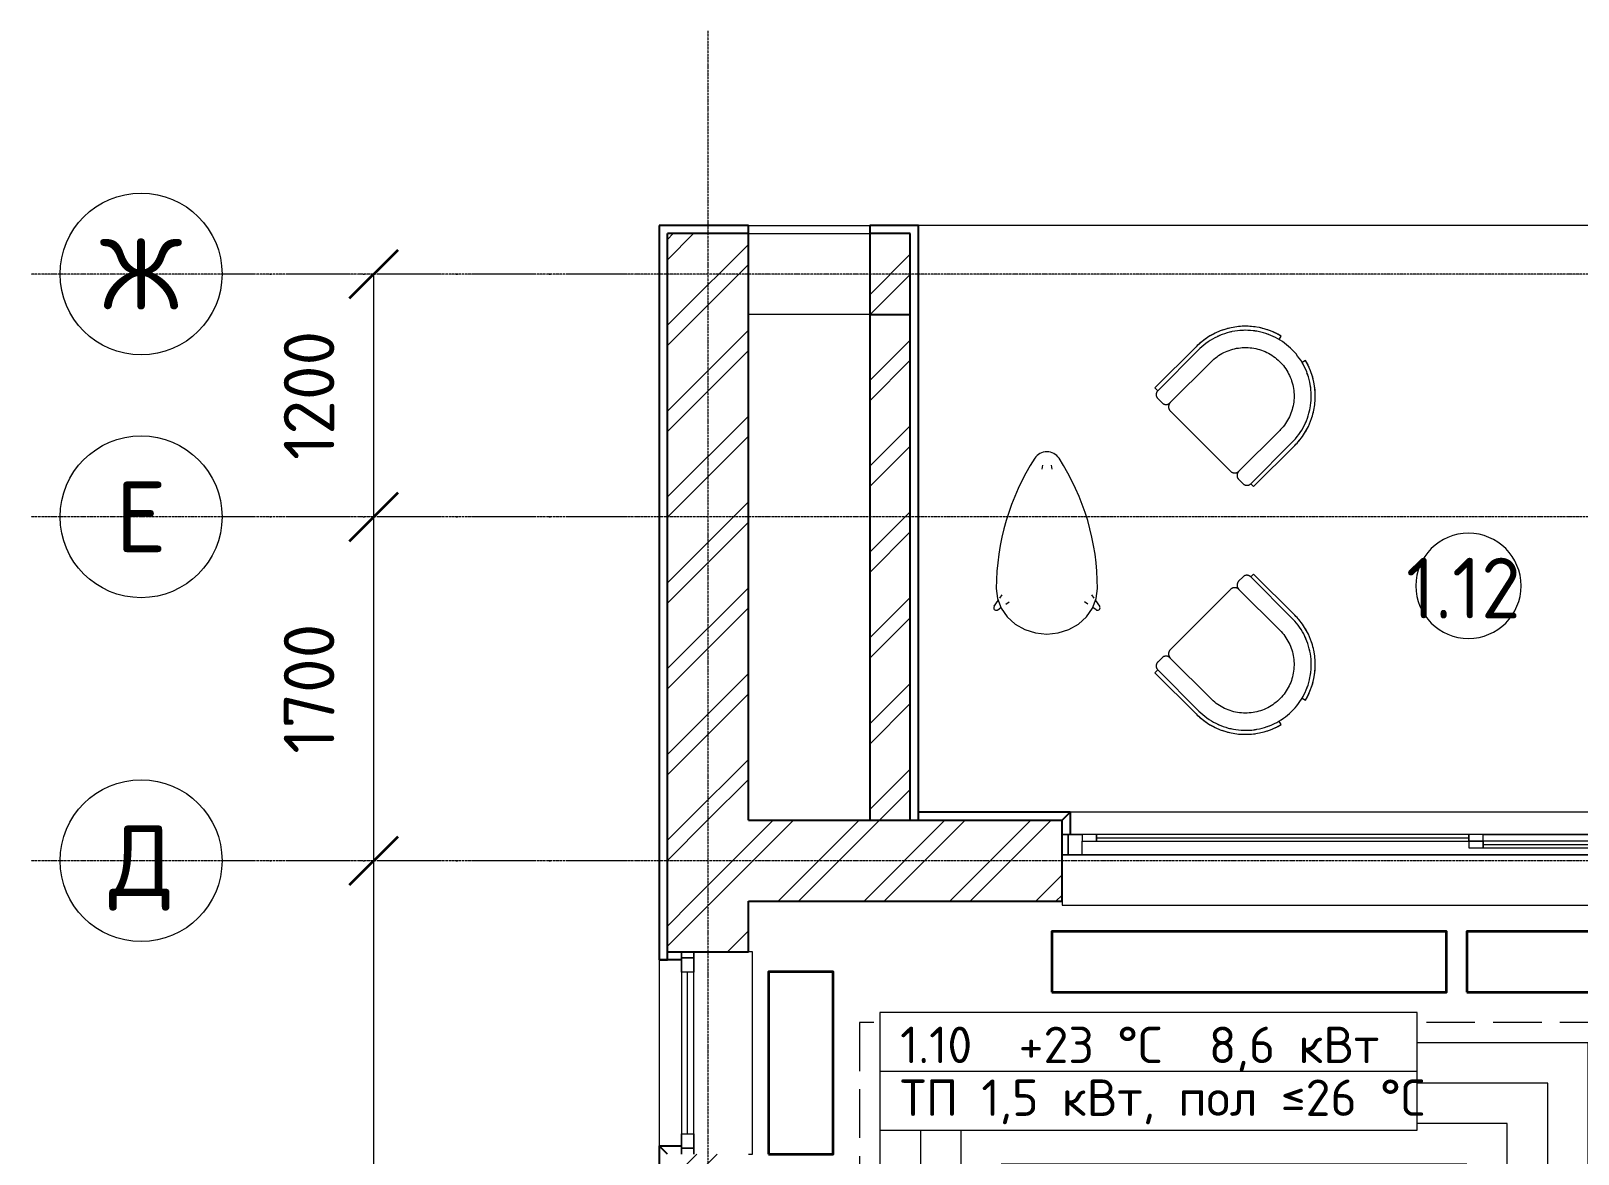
# Model space of a CAD drawing. Header units: millimetres. Extents: x -5016 to 22834, y -6019 to 18943.
# Drawn here: x -3344 to 4299, y 12350 to 17902 of the extents above; entities that cross this region are included whole.
import ezdxf
from ezdxf.enums import TextEntityAlignment as Align

# ---------------------------------------------------------------- set-up
doc = ezdxf.new("R2010")
doc.units = ezdxf.units.MM
for name, pattern in [('ОВ_ШП', [460, 300, -80, 0, -80]), ('ОВ_ШТРИХ', [330, 240, -90]), ('Осевая 12-2-2', [16, 12, -2, 0, -2])]:
    doc.linetypes.add(name, pattern=pattern)
for name, color, linetype, lineweight in [('A-AREA-IDEN', 8, 'Continuous', 13), ('A-FLOR', 9, 'Continuous', 13), ('A-GLAZ', 8, 'Continuous', 13), ('A-WALL', 8, 'Continuous', 13), ('A-WALL-PATT', 8, 'Continuous', 13), ('I-FURN', 9, 'Continuous', 13), ('S-GRID', 8, 'Continuous', 13), ('АР_подложка', 8, 'Continuous', 13), ('ОВ_марки', 7, 'Continuous', 18), ('ОВ_приборы', 7, 'Continuous', 35), ('ОВ_размеры', 7, 'Continuous', 13), ('ОВ_Т11', 6, 'Continuous', 35), ('ОВ_Т21', 4, 'Continuous', 35), ('ОВ_ТП', 1, 'Continuous', 13)]:
    doc.layers.add(name, color=color, linetype=linetype, lineweight=lineweight)
doc.styles.add('GOST', font='isocpeur.ttf', dxfattribs={"width": 0.9})
doc.styles.add('GOST Common', font='GOST_Common.ttf', dxfattribs={"height": 300})
pattern_1 = [(45, (0, 0), (-212.132, 212.132), []), (45, (0, 100), (-212.132, 212.132), [])]

# ---------------------------------------------------------------- blocks, each defined once
blk = doc.blocks.new('Кресло 07 - Кресло 07-1564060-Этаж 1 - Планировка')
at = {"layer": 'I-FURN'}
for p, q in [((-325, 249.3), (-345, 249.3)), ((-345, 249.3), (-345, -38.7)), ((-325, 249.3), (-325, -38.7)), ((-267, 276.3), (-298, 276.3)), ((-240, -38.7), (-240, 249.3)), ((210, 276.3), (-210, 276.3)), ((240, 249.3), (240, -38.7)), ((298, 276.3), (267, 276.3)), ((345, 249.3), (325, 249.3)), ((325, -38.7), (325, 249.3)), ((345, -38.7), (345, 249.3)), ((-103.8, -366.3), (-104.3, -368.1)), ((-104.3, -368.1), (-84.9, -373.1)), ((-84.9, -373.1), (-80, -353.7)), ((-84.9, -373.1), (-80, -353.7)), ((80, -353.7), (84.9, -373.1)), ((80, -353.7), (84.9, -373.1)), ((84.9, -373.1), (104.3, -368.1)), ((104.3, -368.1), (103.8, -366.3))]:
    blk.add_line(p, q, dxfattribs=at)
at = {"layer": 'I-FURN', "flags": 128}
for points in [[(-298, 276.3), (-299.1, 276.3), (-300.2, 276.2), (-301.2, 276.1), (-302.3, 276), (-303.4, 275.8), (-304.4, 275.5), (-305.5, 275.3), (-306.5, 274.9), (-307.5, 274.6), (-308.5, 274.2), (-309.5, 273.7), (-310.5, 273.3), (-311.4, 272.7), (-312.3, 272.2), (-313.2, 271.6), (-314.1, 271), (-315, 270.3), (-315.8, 269.6), (-316.6, 268.9), (-317.4, 268.1), (-318.1, 267.3), (-318.8, 266.5), (-319.5, 265.7), (-320.1, 264.8), (-320.7, 263.9), (-321.3, 263), (-321.8, 262), (-322.3, 261.1), (-322.8, 260.1), (-323.2, 259.1), (-323.5, 258.1), (-323.9, 257.1), (-324.2, 256), (-324.4, 255), (-324.6, 253.9), (-324.8, 252.8), (-324.9, 251.8), (-325, 250.7), (-325, 249.6), (-325, 249.3)], [(-240, 249.3), (-240, 250.4), (-240.1, 251.5), (-240.2, 252.5), (-240.3, 253.6), (-240.5, 254.7), (-240.8, 255.7), (-241.1, 256.8), (-241.4, 257.8), (-241.7, 258.8), (-242.1, 259.8), (-242.6, 260.8), (-243.1, 261.8), (-243.6, 262.7), (-244.1, 263.7), (-244.7, 264.6), (-245.3, 265.4), (-246, 266.3), (-246.7, 267.1), (-247.4, 267.9), (-248.2, 268.7), (-249, 269.4), (-249.8, 270.1), (-250.6, 270.8), (-251.5, 271.4), (-252.4, 272), (-253.3, 272.6), (-254.3, 273.1), (-255.2, 273.6), (-256.2, 274.1), (-257.2, 274.5), (-258.2, 274.9), (-259.3, 275.2), (-260.3, 275.5), (-261.4, 275.7), (-262.4, 275.9), (-263.5, 276.1), (-264.6, 276.2), (-265.6, 276.3), (-266.7, 276.3), (-267, 276.3)], [(-210, 276.3), (-211.2, 276.3), (-212.4, 276.2), (-213.6, 276.1), (-214.8, 275.9), (-216, 275.7), (-217.1, 275.5), (-218.3, 275.1), (-219.4, 274.8), (-220.6, 274.4), (-221.7, 273.9), (-222.8, 273.5), (-223.9, 272.9), (-224.9, 272.4), (-225.9, 271.7), (-226.9, 271.1), (-227.9, 270.4), (-228.9, 269.6), (-229.8, 268.9), (-230.7, 268.1), (-231.5, 267.2), (-232.3, 266.3), (-233.1, 265.4), (-233.9, 264.5), (-234.6, 263.5), (-235.2, 262.5), (-235.9, 261.5), (-236.5, 260.5), (-237, 259.4), (-237.5, 258.3), (-238, 257.2), (-238.4, 256.1), (-238.7, 254.9), (-239.1, 253.8), (-239.3, 252.6), (-239.6, 251.4), (-239.7, 250.2), (-239.9, 249), (-240, 247.8), (-240, 246.6)], [(-236.5, 260.5), (-237, 259.4), (-237.5, 258.3), (-238, 257.2), (-238.4, 256.1), (-238.7, 254.9), (-239.1, 253.8), (-239.3, 252.6), (-239.6, 251.4), (-239.7, 250.2), (-239.9, 249), (-240, 247.8), (-240, 246.6)], [(-224.9, 272.4), (-225.9, 271.7), (-226.9, 271.1), (-227.9, 270.4), (-228.9, 269.6), (-229.8, 268.9), (-230.7, 268.1), (-231.5, 267.2), (-232.3, 266.3), (-233.1, 265.4), (-233.9, 264.5), (-234.6, 263.5), (-235.2, 262.5), (-235.9, 261.5)], [(-210, 276.3), (-211.2, 276.3), (-212.4, 276.2), (-213.6, 276.1), (-214.8, 275.9), (-216, 275.7), (-217.1, 275.5), (-218.3, 275.1), (-219.4, 274.8), (-220.6, 274.4), (-221.7, 273.9), (-222.8, 273.5), (-223.9, 272.9)], [(240, 246.4), (240, 247.5), (239.9, 248.7), (239.8, 249.9), (239.6, 251.1), (239.4, 252.3), (239.1, 253.4), (238.8, 254.6), (238.5, 255.8), (238.1, 256.9), (237.6, 258), (237.1, 259.1), (236.6, 260.2), (236, 261.2), (235.4, 262.3), (234.8, 263.3), (234.1, 264.2), (233.3, 265.2), (232.6, 266.1), (231.7, 267), (230.9, 267.8), (230, 268.7), (229.1, 269.4), (228.2, 270.2), (227.2, 270.9), (226.2, 271.6), (225.2, 272.2), (224.1, 272.8), (223.1, 273.3), (222, 273.8), (220.9, 274.3), (219.7, 274.7), (218.6, 275.1), (217.4, 275.4), (216.3, 275.7), (215.1, 275.9), (213.9, 276.1), (212.7, 276.2), (211.5, 276.3), (210.3, 276.3), (210, 276.3)], [(224.1, 272.8), (223.1, 273.3), (222, 273.8), (220.9, 274.3), (219.7, 274.7), (218.6, 275.1), (217.4, 275.4), (216.3, 275.7), (215.1, 275.9), (213.9, 276.1), (212.7, 276.2), (211.5, 276.3), (210.3, 276.3), (210.1, 276.3)], [(236, 261.2), (235.4, 262.3), (234.8, 263.3), (234.1, 264.2), (233.3, 265.2), (232.6, 266.1), (231.7, 267), (230.9, 267.8), (230, 268.7), (229.1, 269.4), (228.2, 270.2), (227.2, 270.9), (226.2, 271.6), (225.2, 272.2)], [(240, 246.4), (240, 247.5), (239.9, 248.7), (239.8, 249.9), (239.6, 251.1), (239.4, 252.3), (239.1, 253.4), (238.8, 254.6), (238.5, 255.8), (238.1, 256.9), (237.6, 258), (237.1, 259.1), (236.6, 260.2)], [(267, 276.3), (265.9, 276.3), (264.8, 276.2), (263.8, 276.1), (262.7, 276), (261.6, 275.8), (260.6, 275.5), (259.5, 275.3), (258.5, 274.9), (257.5, 274.6), (256.5, 274.2), (255.5, 273.7), (254.5, 273.3), (253.6, 272.7), (252.7, 272.2), (251.8, 271.6), (250.9, 271), (250, 270.3), (249.2, 269.6), (248.4, 268.9), (247.6, 268.1), (246.9, 267.3), (246.2, 266.5), (245.5, 265.7), (244.9, 264.8), (244.3, 263.9), (243.7, 263), (243.2, 262), (242.7, 261.1), (242.2, 260.1), (241.8, 259.1), (241.5, 258.1), (241.1, 257.1), (240.8, 256), (240.6, 255), (240.4, 253.9), (240.2, 252.8), (240.1, 251.8), (240, 250.7), (240, 249.6), (240, 249.3)], [(325, 249.3), (325, 250.4), (324.9, 251.5), (324.8, 252.5), (324.7, 253.6), (324.5, 254.7), (324.2, 255.7), (323.9, 256.8), (323.6, 257.8), (323.3, 258.8), (322.9, 259.8), (322.4, 260.8), (321.9, 261.8), (321.4, 262.7), (320.9, 263.7), (320.3, 264.6), (319.7, 265.4), (319, 266.3), (318.3, 267.1), (317.6, 267.9), (316.8, 268.7), (316, 269.4), (315.2, 270.1), (314.4, 270.8), (313.5, 271.4), (312.6, 272), (311.7, 272.6), (310.7, 273.1), (309.8, 273.6), (308.8, 274.1), (307.8, 274.5), (306.8, 274.9), (305.7, 275.2), (304.7, 275.5), (303.6, 275.7), (302.6, 275.9), (301.5, 276.1), (300.4, 276.2), (299.4, 276.3), (298.3, 276.3), (298, 276.3)], [(-325, -38.7), (-324.7, -51.7), (-324, -64.7), (-322.7, -77.6), (-320.8, -90.5), (-318.5, -103.3), (-315.7, -115.9), (-312.3, -128.5), (-308.5, -140.9), (-304.2, -153.2), (-299.3, -165.2), (-294, -177.1), (-288.3, -188.8), (-282, -200.2), (-275.4, -211.3), (-268.2, -222.2), (-260.7, -232.8), (-252.7, -243), (-244.3, -253), (-235.6, -262.6), (-226.4, -271.8), (-216.9, -280.7), (-207.1, -289.2), (-196.9, -297.3), (-186.4, -304.9), (-175.6, -312.2), (-164.5, -319), (-153.2, -325.3), (-141.6, -331.2), (-129.8, -336.6), (-117.8, -341.6), (-105.6, -346.1), (-93.2, -350), (-80.7, -353.5), (-68, -356.5), (-55.2, -359), (-42.4, -360.9), (-29.5, -362.3), (-16.5, -363.3), (-3.5, -363.7), (9.5, -363.5), (22.5, -362.9), (35.4, -361.7), (48.3, -360.1), (61.1, -357.9), (73.8, -355.2), (86.4, -352), (98.9, -348.3), (111.2, -344.1), (123.3, -339.4), (135.2, -334.2), (147, -328.6), (158.4, -322.5), (169.7, -315.9), (180.6, -308.9), (191.3, -301.4), (201.6, -293.6), (211.6, -285.3), (221.3, -276.7), (230.7, -267.6), (239.7, -258.2), (248.2, -248.5), (256.4, -238.4), (264.2, -227.9), (271.6, -217.2), (278.5, -206.2), (285, -195), (291, -183.4), (296.5, -171.7), (301.6, -159.7), (306.2, -147.6), (310.3, -135.2), (313.9, -122.7), (317.1, -110.1), (319.7, -97.4), (321.7, -84.5), (323.3, -71.6), (324.4, -58.7), (324.9, -45.7), (325, -38.7)], [(240, -38.7), (239.8, -48.3), (239.2, -57.9), (238.3, -67.4), (236.9, -76.9), (235.2, -86.4), (233.1, -95.7), (230.7, -105), (227.8, -114.2), (224.6, -123.2), (221.1, -132.1), (217.1, -140.9), (212.9, -149.5), (208.3, -157.9), (203.3, -166.2), (198.1, -174.2), (192.5, -182), (186.6, -189.6), (180.4, -196.9), (174, -204), (167.2, -210.8), (160.2, -217.4), (152.9, -223.7), (145.4, -229.6), (137.6, -235.3), (129.7, -240.6), (121.5, -245.7), (113.1, -250.4), (104.6, -254.7), (95.8, -258.7), (87, -262.4), (78, -265.7), (68.8, -268.6), (59.6, -271.2), (50.2, -273.4), (40.8, -275.2), (31.3, -276.6), (21.8, -277.7), (12.2, -278.4), (2.6, -278.7), (-7, -278.6), (-16.6, -278.1), (-26.2, -277.3), (-35.7, -276), (-45.1, -274.4), (-54.5, -272.4), (-63.8, -270), (-73, -267.3), (-82.1, -264.2), (-91.1, -260.7), (-99.9, -256.9), (-108.5, -252.7), (-117, -248.2), (-125.3, -243.4), (-133.4, -238.2), (-141.2, -232.7), (-148.9, -226.9), (-156.3, -220.8), (-163.5, -214.4), (-170.4, -207.7), (-177, -200.8), (-183.3, -193.6), (-189.4, -186.1), (-195.1, -178.4), (-200.5, -170.5), (-205.7, -162.4), (-210.4, -154.1), (-214.9, -145.6), (-219, -136.9), (-222.7, -128.1), (-226.1, -119.1), (-229.2, -110), (-231.8, -100.8), (-234.1, -91.4), (-236.1, -82), (-237.6, -72.6), (-238.8, -63), (-239.5, -53.5), (-239.9, -43.9), (-240, -38.7)], [(-104.2, -367.6), (-94.6, -370.5), (-84.9, -373.1)], [(84.9, -373.1), (94.6, -370.5), (104.2, -367.6)]]:
    blk.add_lwpolyline(points, dxfattribs=at)
at = {"layer": 'I-FURN'}
for radius, start, end in [(345, 180, 190.59088), (345, 180, 255.74997), (345, 180, 190.59088), (345, 284.25003, 0), (345, 349.40912, 360), (345, 349.40912, 0), (345, 194.11116, 201.18213), (345, 194.11116, 201.18213), (325, 190.19345, 190.82142), (325, 199.64312, 202.03095), (325, 337.96905, 340.35688), (325, 349.17858, 349.80655), (345, 338.81787, 345.88884), (345, 338.81787, 345.88884), (345, 205.4001, 211.77386), (345, 205.4001, 211.77386), (325, 201.15458, 201.49374), (325, 211.05873, 212.97883), (325, 211.7327, 211.96392), (325, 211.7327, 212.0464), (325, 327.02117, 328.94127), (325, 327.9763, 328.2673), (325, 327.9536, 328.2673), (345, 328.22614, 334.5999), (345, 328.22614, 334.5999), (325, 338.50626, 338.84542), (325, 338.50626, 338.84542), (345, 216.28588, 222.36616), (345, 216.28588, 222.36616), (325, 221.86691, 223.9461), (325, 222.31155, 222.60409), (325, 222.31155, 222.60409), (345, 227.0373, 232.95918), (345, 227.0373, 232.95918), (325, 232.00539, 235.02131), (325, 232.89133, 233.4927), (325, 232.89133, 233.4927), (325, 305.02749, 307.65392), (325, 306.68366, 307.10867), (345, 307.04082, 312.9627), (345, 307.04082, 312.9627), (325, 316.0539, 318.13309), (325, 317.39591, 317.68845), (325, 317.39591, 317.68845), (345, 317.63384, 323.71412), (345, 317.63384, 323.71412), (345, 237.72767, 243.55309), (345, 237.72767, 243.55309), (325, 243.44235, 245.88979), (345, 248.3852, 252.42661), (345, 248.3852, 252.42661), (325, 254.56568, 255.74997), (325, 284.25003, 285.92448), (345, 287.57339, 291.6148), (345, 287.57339, 291.6148), (325, 294.20746, 296.23065), (345, 296.44691, 302.27233), (345, 296.44691, 302.27233)]:
    blk.add_arc((0, -38.7), radius, start, end, dxfattribs=at)
blk = doc.blocks.new('Кресло 07 - Кресло 07-1564061-Этаж 1 - Планировка')
at = {"layer": 'I-FURN'}
for p, q in [((-84.9, 373.1), (-104.3, 368.1)), ((-104.3, 368.1), (-103.8, 366.3)), ((-80, 353.7), (-84.9, 373.1)), ((-80, 353.7), (-84.9, 373.1)), ((84.9, 373.1), (80, 353.7)), ((84.9, 373.1), (80, 353.7)), ((104.3, 368.1), (84.9, 373.1)), ((103.8, 366.3), (104.3, 368.1)), ((-345, 38.7), (-345, -249.3)), ((-325, 38.7), (-325, -249.3)), ((-240, -249.3), (-240, 38.7)), ((240, 38.7), (240, -249.3)), ((325, -249.3), (325, 38.7)), ((345, -249.3), (345, 38.7)), ((-345, -249.3), (-325, -249.3)), ((-298, -276.3), (-267, -276.3)), ((-210, -276.3), (210, -276.3)), ((267, -276.3), (298, -276.3)), ((325, -249.3), (345, -249.3))]:
    blk.add_line(p, q, dxfattribs=at)
at = {"layer": 'I-FURN', "flags": 128}
for points in [[(325, 38.7), (324.7, 51.7), (324, 64.7), (322.7, 77.6), (320.8, 90.5), (318.5, 103.3), (315.7, 115.9), (312.3, 128.5), (308.5, 140.9), (304.2, 153.2), (299.3, 165.2), (294, 177.1), (288.3, 188.8), (282, 200.2), (275.4, 211.3), (268.2, 222.2), (260.7, 232.8), (252.7, 243), (244.3, 253), (235.6, 262.6), (226.4, 271.8), (216.9, 280.7), (207.1, 289.2), (196.9, 297.3), (186.4, 304.9), (175.6, 312.2), (164.5, 319), (153.2, 325.3), (141.6, 331.2), (129.8, 336.6), (117.8, 341.6), (105.6, 346.1), (93.2, 350), (80.7, 353.5), (68, 356.5), (55.2, 359), (42.4, 360.9), (29.5, 362.3), (16.5, 363.3), (3.5, 363.7), (-9.5, 363.5), (-22.5, 362.9), (-35.4, 361.7), (-48.3, 360.1), (-61.1, 357.9), (-73.8, 355.2), (-86.4, 352), (-98.9, 348.3), (-111.2, 344.1), (-123.3, 339.4), (-135.2, 334.2), (-147, 328.6), (-158.4, 322.5), (-169.7, 315.9), (-180.6, 308.9), (-191.3, 301.4), (-201.6, 293.6), (-211.6, 285.3), (-221.3, 276.7), (-230.7, 267.6), (-239.7, 258.2), (-248.2, 248.5), (-256.4, 238.4), (-264.2, 227.9), (-271.6, 217.2), (-278.5, 206.2), (-285, 195), (-291, 183.4), (-296.5, 171.7), (-301.6, 159.7), (-306.2, 147.6), (-310.3, 135.2), (-313.9, 122.7), (-317.1, 110.1), (-319.7, 97.4), (-321.7, 84.5), (-323.3, 71.6), (-324.4, 58.7), (-324.9, 45.7), (-325, 38.7)], [(-84.9, 373.1), (-94.6, 370.5), (-104.2, 367.6)], [(104.2, 367.6), (94.6, 370.5), (84.9, 373.1)], [(-240, 38.7), (-239.8, 48.3), (-239.2, 57.9), (-238.3, 67.4), (-236.9, 76.9), (-235.2, 86.4), (-233.1, 95.7), (-230.7, 105), (-227.8, 114.2), (-224.6, 123.2), (-221.1, 132.1), (-217.1, 140.9), (-212.9, 149.5), (-208.3, 157.9), (-203.3, 166.2), (-198.1, 174.2), (-192.5, 182), (-186.6, 189.6), (-180.4, 196.9), (-174, 204), (-167.2, 210.8), (-160.2, 217.4), (-152.9, 223.7), (-145.4, 229.6), (-137.6, 235.3), (-129.7, 240.6), (-121.5, 245.7), (-113.1, 250.4), (-104.6, 254.7), (-95.8, 258.7), (-87, 262.4), (-78, 265.7), (-68.8, 268.6), (-59.6, 271.2), (-50.2, 273.4), (-40.8, 275.2), (-31.3, 276.6), (-21.8, 277.7), (-12.2, 278.4), (-2.6, 278.7), (7, 278.6), (16.6, 278.1), (26.2, 277.3), (35.7, 276), (45.1, 274.4), (54.5, 272.4), (63.8, 270), (73, 267.3), (82.1, 264.2), (91.1, 260.7), (99.9, 256.9), (108.5, 252.7), (117, 248.2), (125.3, 243.4), (133.4, 238.2), (141.2, 232.7), (148.9, 226.9), (156.3, 220.8), (163.5, 214.4), (170.4, 207.7), (177, 200.8), (183.3, 193.6), (189.4, 186.1), (195.1, 178.4), (200.5, 170.5), (205.7, 162.4), (210.4, 154.1), (214.9, 145.6), (219, 136.9), (222.7, 128.1), (226.1, 119.1), (229.2, 110), (231.8, 100.8), (234.1, 91.4), (236.1, 82), (237.6, 72.6), (238.8, 63), (239.5, 53.5), (239.9, 43.9), (240, 38.7)], [(-325, -249.3), (-325, -250.4), (-324.9, -251.5), (-324.8, -252.5), (-324.7, -253.6), (-324.5, -254.7), (-324.2, -255.7), (-323.9, -256.8), (-323.6, -257.8), (-323.3, -258.8), (-322.9, -259.8), (-322.4, -260.8), (-321.9, -261.8), (-321.4, -262.7), (-320.9, -263.7), (-320.3, -264.6), (-319.7, -265.4), (-319, -266.3), (-318.3, -267.1), (-317.6, -267.9), (-316.8, -268.7), (-316, -269.4), (-315.2, -270.1), (-314.4, -270.8), (-313.5, -271.4), (-312.6, -272), (-311.7, -272.6), (-310.7, -273.1), (-309.8, -273.6), (-308.8, -274.1), (-307.8, -274.5), (-306.8, -274.9), (-305.7, -275.2), (-304.7, -275.5), (-303.6, -275.7), (-302.6, -275.9), (-301.5, -276.1), (-300.4, -276.2), (-299.4, -276.3), (-298.3, -276.3), (-298, -276.3)], [(-267, -276.3), (-265.9, -276.3), (-264.8, -276.2), (-263.8, -276.1), (-262.7, -276), (-261.6, -275.8), (-260.6, -275.5), (-259.5, -275.3), (-258.5, -274.9), (-257.5, -274.6), (-256.5, -274.2), (-255.5, -273.7), (-254.5, -273.3), (-253.6, -272.7), (-252.7, -272.2), (-251.8, -271.6), (-250.9, -271), (-250, -270.3), (-249.2, -269.6), (-248.4, -268.9), (-247.6, -268.1), (-246.9, -267.3), (-246.2, -266.5), (-245.5, -265.7), (-244.9, -264.8), (-244.3, -263.9), (-243.7, -263), (-243.2, -262), (-242.7, -261.1), (-242.2, -260.1), (-241.8, -259.1), (-241.5, -258.1), (-241.1, -257.1), (-240.8, -256), (-240.6, -255), (-240.4, -253.9), (-240.2, -252.8), (-240.1, -251.8), (-240, -250.7), (-240, -249.6), (-240, -249.3)], [(-240, -246.3), (-240, -247.5), (-239.9, -248.7), (-239.8, -249.9), (-239.6, -251.1), (-239.4, -252.3), (-239.1, -253.4), (-238.8, -254.6), (-238.5, -255.8), (-238.1, -256.9), (-237.6, -258), (-237.1, -259.1), (-236.6, -260.2), (-236, -261.2), (-235.4, -262.3), (-234.8, -263.3), (-234.1, -264.2), (-233.3, -265.2), (-232.6, -266.1), (-231.7, -267), (-230.9, -267.8), (-230, -268.7), (-229.1, -269.4), (-228.2, -270.2), (-227.2, -270.9), (-226.2, -271.6), (-225.2, -272.2), (-224.1, -272.8), (-223.1, -273.3), (-222, -273.8), (-220.9, -274.3), (-219.7, -274.7), (-218.6, -275.1), (-217.4, -275.4), (-216.3, -275.7), (-215.1, -275.9), (-213.9, -276.1), (-212.7, -276.2), (-211.5, -276.3), (-210.3, -276.3), (-210, -276.3)], [(-240, -246.3), (-240, -247.5), (-239.9, -248.7), (-239.8, -249.9), (-239.6, -251.1), (-239.4, -252.3), (-239.1, -253.4), (-238.8, -254.6), (-238.5, -255.8), (-238.1, -256.9), (-237.6, -258), (-237.1, -259.1), (-236.6, -260.2)], [(-236, -261.2), (-235.4, -262.3), (-234.8, -263.3), (-234.1, -264.2), (-233.3, -265.2), (-232.6, -266.1), (-231.7, -267), (-230.9, -267.8), (-230, -268.7), (-229.1, -269.4), (-228.2, -270.2), (-227.2, -270.9), (-226.2, -271.6), (-225.2, -272.2)], [(-224.1, -272.8), (-223.1, -273.3), (-222, -273.8), (-220.9, -274.3), (-219.7, -274.7), (-218.6, -275.1), (-217.4, -275.4), (-216.3, -275.7), (-215.1, -275.9), (-213.9, -276.1), (-212.7, -276.2), (-211.5, -276.3), (-210.3, -276.3), (-210, -276.3)], [(210, -276.3), (211.2, -276.3), (212.4, -276.2), (213.6, -276.1), (214.8, -275.9), (216, -275.7), (217.1, -275.5), (218.3, -275.1), (219.4, -274.8), (220.6, -274.4), (221.7, -273.9), (222.8, -273.5), (223.9, -272.9), (224.9, -272.4), (225.9, -271.7), (226.9, -271.1), (227.9, -270.4), (228.9, -269.6), (229.8, -268.9), (230.7, -268.1), (231.5, -267.2), (232.3, -266.3), (233.1, -265.4), (233.9, -264.5), (234.6, -263.5), (235.2, -262.5), (235.9, -261.5), (236.5, -260.5), (237, -259.4), (237.5, -258.3), (238, -257.2), (238.4, -256.1), (238.7, -254.9), (239.1, -253.8), (239.3, -252.6), (239.6, -251.4), (239.7, -250.2), (239.9, -249), (240, -247.8), (240, -246.6)], [(210, -276.3), (211.2, -276.3), (212.4, -276.2), (213.6, -276.1), (214.8, -275.9), (216, -275.7), (217.1, -275.5), (218.3, -275.1), (219.4, -274.8), (220.6, -274.4), (221.7, -273.9), (222.8, -273.5), (223.9, -272.9)], [(224.9, -272.4), (225.9, -271.7), (226.9, -271.1), (227.9, -270.4), (228.9, -269.6), (229.8, -268.9), (230.7, -268.1), (231.5, -267.2), (232.3, -266.3), (233.1, -265.4), (233.9, -264.5), (234.6, -263.5), (235.2, -262.5), (235.9, -261.5)], [(236.5, -260.5), (237, -259.4), (237.5, -258.3), (238, -257.2), (238.4, -256.1), (238.7, -254.9), (239.1, -253.8), (239.3, -252.6), (239.6, -251.4), (239.7, -250.2), (239.9, -249), (240, -247.8), (240, -246.6)], [(240, -249.3), (240, -250.4), (240.1, -251.5), (240.2, -252.5), (240.3, -253.6), (240.5, -254.7), (240.8, -255.7), (241.1, -256.8), (241.4, -257.8), (241.7, -258.8), (242.1, -259.8), (242.6, -260.8), (243.1, -261.8), (243.6, -262.7), (244.1, -263.7), (244.7, -264.6), (245.3, -265.4), (246, -266.3), (246.7, -267.1), (247.4, -267.9), (248.2, -268.7), (249, -269.4), (249.8, -270.1), (250.6, -270.8), (251.5, -271.4), (252.4, -272), (253.3, -272.6), (254.3, -273.1), (255.2, -273.6), (256.2, -274.1), (257.2, -274.5), (258.2, -274.9), (259.3, -275.2), (260.3, -275.5), (261.4, -275.7), (262.4, -275.9), (263.5, -276.1), (264.6, -276.2), (265.6, -276.3), (266.7, -276.3), (267, -276.3)], [(298, -276.3), (299.1, -276.3), (300.2, -276.2), (301.2, -276.1), (302.3, -276), (303.4, -275.8), (304.4, -275.5), (305.5, -275.3), (306.5, -274.9), (307.5, -274.6), (308.5, -274.2), (309.5, -273.7), (310.5, -273.3), (311.4, -272.7), (312.3, -272.2), (313.2, -271.6), (314.1, -271), (315, -270.3), (315.8, -269.6), (316.6, -268.9), (317.4, -268.1), (318.1, -267.3), (318.8, -266.5), (319.5, -265.7), (320.1, -264.8), (320.7, -263.9), (321.3, -263), (321.8, -262), (322.3, -261.1), (322.8, -260.1), (323.2, -259.1), (323.5, -258.1), (323.9, -257.1), (324.2, -256), (324.4, -255), (324.6, -253.9), (324.8, -252.8), (324.9, -251.8), (325, -250.7), (325, -249.6), (325, -249.3)]]:
    blk.add_lwpolyline(points, dxfattribs=at)
at = {"layer": 'I-FURN'}
for radius, start, end in [(345, 104.25003, 180), (345, 127.04082, 132.9627), (345, 127.04082, 132.9627), (345, 116.44691, 122.27233), (345, 116.44691, 122.27233), (325, 114.11021, 116.55765), (345, 107.57339, 111.6148), (345, 107.57339, 111.6148), (325, 104.25003, 105.43432), (325, 74.07552, 75.74997), (345, 360, 75.74997), (345, 68.3852, 72.42661), (345, 68.3852, 72.42661), (325, 63.76935, 65.79254), (345, 57.72767, 63.55309), (345, 57.72767, 63.55309), (345, 47.0373, 52.95918), (345, 47.0373, 52.95918), (345, 137.63384, 143.71412), (345, 137.63384, 143.71412), (325, 136.0539, 138.13309), (325, 137.39591, 137.68845), (325, 137.39591, 137.68845), (325, 124.97869, 127.99461), (325, 126.5073, 127.10867), (325, 126.5073, 127.10867), (325, 52.34608, 54.97251), (325, 52.89133, 53.31634), (325, 41.86691, 43.9461), (325, 42.31155, 42.60409), (325, 42.31155, 42.60409), (345, 36.28588, 42.36616), (345, 36.28588, 42.36616), (345, 158.81787, 165.88884), (345, 158.81787, 165.88884), (345, 148.22614, 154.5999), (345, 148.22614, 154.5999), (325, 157.96905, 160.35688), (325, 158.50626, 158.84542), (325, 147.02117, 148.94127), (325, 147.9536, 148.2673), (325, 148.03608, 148.2673), (325, 31.05873, 32.97883), (325, 31.7327, 32.0464), (325, 31.7327, 32.0237), (345, 25.4001, 31.77386), (345, 25.4001, 31.77386), (325, 19.64312, 22.03095), (325, 21.15458, 21.49374), (325, 21.15458, 21.49374), (345, 14.11116, 21.18213), (345, 14.11116, 21.18213), (345, 169.40912, 180), (345, 169.40912, 180), (325, 169.17858, 169.80655), (325, 10.19345, 10.82142), (345, 360, 10.59088), (345, 360, 10.59088)]:
    blk.add_arc((0, 38.7), radius, start, end, dxfattribs=at)
blk = doc.blocks.new('INT 20 Окно Прямоугольник 1ст - INT 20 Окно Прямоугольник 1ст 1000-3000h-1568821-Этаж 1 - Планировка')
at = {"layer": 'A-GLAZ'}
for p, q in [((460, 240), (-460, 240)), ((-500, 130), (-400, 130)), ((-470, 130), (-500, 130)), ((-470, 70), (-470, 130)), ((-400, 130), (-470, 130)), ((-470, 130), (-470, 70)), ((400, 130), (500, 130)), ((470, 130), (400, 130)), ((500, 130), (470, 130)), ((470, 130), (470, 70)), ((470, 70), (470, 130)), ((-500, 70), (-470, 70)), ((-400, 70), (-500, 70)), ((-470, 70), (-400, 70)), ((500, 70), (400, 70)), ((400, 70), (470, 70)), ((470, 70), (500, 70)), ((-500, -200), (-500, -220)), ((-500, -220), (500, -220)), ((500, -220), (500, -200))]:
    blk.add_line(p, q, dxfattribs=at)
blk = doc.blocks.new('INT 20 Откосы окон снаружи Прямоугольник - INT 20 Откосы окон снаружи Прямоугольник-1566574-Этаж 1 - Планировка')
at = {"layer": 'A-WALL', "lineweight": 25}
for p, q in [((-476.7, 30), (-476.7, -80)), ((443.3, -80), (443.3, 30))]:
    blk.add_line(p, q, dxfattribs=at)
blk = doc.blocks.new('INT 20 Створка - 05_ Правое поворотно-откидное-1566575-Этаж 1 - Планировка')
at = {"layer": 'A-GLAZ'}
for p, q in [((400, 30), (-400, 30)), ((-400, 30), (-400, -30)), ((400, 30), (-400, 30)), ((-400, 30), (-400, -30)), ((400, -30), (400, 30)), ((400, -30), (400, 30)), ((-400, 0), (400, 0)), ((-400, -30), (400, -30)), ((-400, -30), (400, -30))]:
    blk.add_line(p, q, dxfattribs=at)
blk = doc.blocks.new('INT 20 Окно раздвижное 3ст - INT 20 Окно раздвижное 3ст 4200-3000-1568881-Этаж 1 - Планировка')
at = {"layer": 'A-GLAZ'}
for p, q in [((2960, 240), (-2960, 240)), ((-3000, 130), (-2900, 130)), ((-2970, 130), (-3000, 130)), ((-2970, 30), (-2970, 130)), ((-2900, 130), (-2970, 130)), ((-2970, 130), (-2970, 30)), ((-2900, 130), (-2970, 130)), ((-2970, 130), (-2970, 30)), ((-2830, 130), (-2900, 130)), ((-2900, 130), (-2900, 96.7)), ((-2900, 96.7), (-2830, 96.7)), ((-2900, 30), (-2900, 96.7)), ((-2830, 96.7), (-2830, 130)), ((-990, 130), (-2830, 130)), ((-2830, 130), (-2830, 96.7)), ((-2830, 113.3), (-990, 113.3)), ((-2830, 96.7), (-990, 96.7)), ((-920, 130), (-990, 130)), ((-990, 130), (-990, 96.7)), ((-990, 96.7), (-990, 130)), ((-920, 96.7), (-990, 96.7)), ((-990, 96.7), (-990, 63.3)), ((-990, 96.7), (-920, 96.7)), ((-920, 96.7), (-920, 130)), ((-920, 130), (3000, 130)), ((2970, 130), (-920, 130)), ((-920, 63.3), (-920, 96.7)), ((920, 96.7), (-920, 96.7)), ((-920, 96.7), (-920, 63.3)), ((-920, 80), (920, 80)), ((990, 96.7), (920, 96.7)), ((920, 96.7), (920, 63.3)), ((920, 63.3), (920, 96.7)), ((990, 63.3), (990, 96.7)), ((2900, 130), (2900, 63.3)), ((2970, 130), (2900, 130)), ((3000, 130), (2970, 130)), ((2970, 130), (2970, 30)), ((2970, 30), (2970, 130)), ((2970, 30), (2970, 130)), ((-3000, 30), (-2970, 30)), ((920, 30), (-3000, 30)), ((-2970, 30), (920, 30)), ((-2970, 30), (-2900, 30)), ((-990, 63.3), (-920, 63.3)), ((-920, 63.3), (920, 63.3)), ((920, 63.3), (990, 63.3)), ((990, 63.3), (920, 63.3)), ((920, 63.3), (920, 30)), ((920, 30), (990, 30)), ((990, 30), (990, 63.3)), ((2830, 63.3), (990, 63.3)), ((990, 63.3), (990, 30)), ((990, 46.7), (2830, 46.7)), ((990, 30), (2830, 30)), ((2900, 63.3), (2830, 63.3)), ((2830, 63.3), (2830, 30)), ((2830, 30), (2830, 63.3)), ((2830, 30), (2900, 30)), ((2900, 30), (2900, 63.3)), ((3000, 30), (2900, 30)), ((2900, 30), (2970, 30)), ((2900, 30), (2970, 30)), ((2970, 30), (3000, 30)), ((-3000, -200), (-3000, -220)), ((-3000, -220), (3000, -220)), ((1850, -240), (1880, -210)), ((3000, -220), (3000, -200)), ((1850, -240), (1880, -270)), ((1850, -240), (1970, -240))]:
    blk.add_line(p, q, dxfattribs=at)
blk = doc.blocks.new('INT 20 Откосы окон снаружи Прямоугольник - INT 20 Откосы окон снаружи Прямоугольник-1566591-Этаж 1 - Планировка')
at = {"layer": 'A-WALL', "lineweight": 25}
for p, q in [((-2976.7, 30), (-2976.7, -80)), ((2943.3, -80), (2943.3, 30))]:
    blk.add_line(p, q, dxfattribs=at)
blk = doc.blocks.new('INT Стол дизайнерский 5 - INT Стол дизайнерский 5-1565017-Этаж 1 - Планировка')
at = {"layer": 'I-FURN'}
for p, q in [((-330.3, 242.9), (-319, 226.7)), ((-312.9, 260.3), (-284.1, 240.2)), ((-272, 231.9), (-255.7, 220.5)), ((-301.9, 202), (-290.5, 185.7)), ((384, 21.1), (364.5, 24.6)), ((384, -21.1), (364.5, -24.6)), ((-330.3, -242.9), (-319, -226.7)), ((-301.9, -202), (-290.5, -185.7)), ((-255.7, -220.5), (-272, -231.9)), ((-284.1, -240.2), (-312.9, -260.3))]:
    blk.add_line(p, q, dxfattribs=at)
at = {"layer": 'I-FURN', "flags": 128}
blk.add_lwpolyline([(-225, 250), (-275.1, 243.7), (-322.6, 225.2), (-365.3, 195.5), (-400.9, 155.9), (-427.7, 108.5), (-444.4, 55.6), (-450, 0), (-444.4, -55.6), (-427.7, -108.5), (-400.9, -155.9), (-365.3, -195.5), (-322.6, -225.2), (-275.1, -243.7), (-225, -250)], dxfattribs=at)
at = {"layer": 'I-FURN'}
for centre, radius, start, end in [((-320, 250), 12.5, 45, 180), ((-320, 250), 12.5, 180, 225), ((-225, -935.1), 1185.1, 57.1055, 90), ((379.8, 0), 71.5, 0, 57.1055), ((-225, 935.1), 1185.1, 270, 302.8945), ((379.8, 0), 71.5, 302.8945, 0), ((-320, -250), 12.5, 135, 180), ((-320, -250), 12.5, 180, 315)]:
    blk.add_arc(centre, radius, start, end, dxfattribs=at)
blk = doc.blocks.new('INT Марка помещения - Номер помещения _ Площадь _ Имя-1615504-Этаж 1 - Планировка')
at = {"layer": 'A-AREA-IDEN'}
for start, end in [(360, 180), (180, 360)]:
    blk.add_arc((0, 0), 2.6, start, end, dxfattribs=at)
blk = doc.blocks.new('АР_План_1_этажа')
at = {"layer": 'A-WALL-PATT', "lineweight": 9}
h = blk.add_hatch(dxfattribs=at)
h.set_pattern_fill('FP_1', color=256, style=0, pattern_type=2)
h.set_pattern_definition(pattern_1)
h.paths.add_polyline_path([(1968.2, 21172.6), (2368.2, 21172.6), (2368.2, 21572.6), (1968.2, 21572.6), (1968.2, 21322.8)])
h.paths.add_polyline_path([(2968.2, 21172.6), (3168.2, 21172.6), (3168.2, 21572.6), (2968.2, 21572.6), (2968.2, 21322.8)])
h = blk.add_hatch(dxfattribs=at)
h.set_pattern_fill('FP_1', color=256, style=0, pattern_type=2)
h.set_pattern_definition(pattern_1)
h.paths.add_polyline_path([(2368.2, 18672.6), (2368.2, 21172.6), (1968.2, 21172.6), (1968.2, 18672.6)])
h = blk.add_hatch(dxfattribs=at)
h.set_pattern_fill('FP_1', color=256, style=0, pattern_type=2)
h.set_pattern_definition(pattern_1)
h.paths.add_polyline_path([(3168.2, 18672.6), (3168.2, 21172.6), (2968.2, 21172.6), (2968.2, 18672.6)])
h = blk.add_hatch(dxfattribs=at)
h.set_pattern_fill('FP_1', color=256, style=0, pattern_type=2)
h.set_pattern_definition(pattern_1)
h.paths.add_polyline_path([(11868.2, 18272.6), (11868.2, 18672.6), (9918.2, 18672.6), (9918.2, 18272.6), (11680.5, 18272.6)])
h.paths.add_polyline_path([(3918.2, 18272.6), (3918.2, 18672.6), (1968.2, 18672.6), (1968.2, 18272.6), (3376.8, 18272.6)])
h = blk.add_hatch(dxfattribs=at)
h.set_pattern_fill('FP_1', color=256, style=0, pattern_type=2)
h.set_pattern_definition(pattern_1)
h.paths.add_polyline_path([(2368.2, 4472.6), (2368.2, 11372.6), (1968.2, 11372.6), (1968.2, 4472.6)])
h.paths.add_polyline_path([(2368.2, 12372.6), (2368.2, 17022.6), (1968.2, 17022.6), (1968.2, 12372.6)])
h.paths.add_polyline_path([(2368.2, 18022.6), (2368.2, 18272.6), (1968.2, 18272.6), (1968.2, 18022.6)])
at = {"layer": 'A-FLOR'}
blk.add_line((10628.2, 21612.6), (3208.2, 21612.6), dxfattribs=at)
at = {"layer": 'A-WALL', "lineweight": 25}
for p, q in [((1928.2, 21612.6), (1928.2, 17982.6)), ((2368.2, 21612.6), (1928.2, 21612.6)), ((2368.2, 21572.6), (1968.2, 21572.6)), ((1968.2, 17982.6), (1968.2, 21572.6)), ((2368.2, 18672.6), (2368.2, 21612.6)), ((2968.2, 21612.6), (2968.2, 18672.6)), ((3208.2, 21612.6), (2968.2, 21612.6)), ((3168.2, 21572.6), (2968.2, 21572.6)), ((3168.2, 18672.6), (3168.2, 21572.6)), ((3208.2, 18672.6), (3208.2, 21612.6)), ((2968.2, 21172.6), (3168.2, 21172.6)), ((2368.2, 18672.6), (3918.2, 18672.6)), ((3958.2, 18712.6), (3208.2, 18712.6)), ((3918.2, 18672.6), (3958.2, 18712.6)), ((3918.2, 18272.6), (3918.2, 18672.6)), ((2368.2, 18022.6), (2368.2, 18272.6)), ((2368.2, 18272.6), (3918.2, 18272.6)), ((1928.2, 17982.6), (1968.2, 17982.6)), ((1968.2, 18022.6), (2368.2, 18022.6)), ((1928.2, 17062.6), (1928.2, 12332.6)), ((1968.2, 17022.6), (1928.2, 17062.6))]:
    blk.add_line(p, q, dxfattribs=at)
at = {"layer": 'A-WALL'}
for p, q in [((2368.2, 21612.6), (2968.2, 21612.6)), ((2368.2, 21572.6), (2968.2, 21572.6)), ((2968.2, 21172.6), (2368.2, 21172.6))]:
    blk.add_line(p, q, dxfattribs=at)
at = {"layer": 'S-GRID', "color": 251, "linetype": 'Осевая 12-2-2', "true_color": 0x646464}
for p, q in [((2168.2, 22574.8), (2168.2, -1346.2)), ((23375.6, 21372.6), (-1176.1, 21372.6)), ((23375.6, 20172.6), (-1176.1, 20172.6)), ((23375.6, 18472.6), (-1176.1, 18472.6))]:
    blk.add_line(p, q, dxfattribs=at)
at = {"layer": 'A-AREA-IDEN', "xscale": 99.99999999999993, "yscale": 99.99999999999993, "zscale": 99.99999999999993}
blk.add_blockref('INT Марка помещения - Номер помещения _ Площадь _ Имя-1615504-Этаж 1 - Планировка', (5926.1, 19831.6), dxfattribs=at)
at = {"layer": 'A-GLAZ'}
blk.add_blockref('INT 20 Окно раздвижное 3ст - INT 20 Окно раздвижное 3ст 4200-3000-1568881-Этаж 1 - Планировка', (6918.2, 18472.6), dxfattribs=at)
at = {"layer": 'A-GLAZ', "rotation": 89.99999999999991}
for name, p in [('INT 20 Окно Прямоугольник 1ст - INT 20 Окно Прямоугольник 1ст 1000-3000h-1568821-Этаж 1 - Планировка', (2168.2, 17522.6)), ('INT 20 Створка - 05_ Правое поворотно-откидное-1566575-Этаж 1 - Планировка', (2068.2, 17522.6))]:
    blk.add_blockref(name, p, dxfattribs=at)
at = {"layer": 'A-WALL', "lineweight": 25}
blk.add_blockref('INT 20 Откосы окон снаружи Прямоугольник - INT 20 Откосы окон снаружи Прямоугольник-1566591-Этаж 1 - Планировка', (6934.9, 18682.6), dxfattribs=at)
at = {"layer": 'A-WALL', "lineweight": 25, "rotation": 89.99999999999991}
blk.add_blockref('INT 20 Откосы окон снаружи Прямоугольник - INT 20 Откосы окон снаружи Прямоугольник-1566574-Этаж 1 - Планировка', (1958.2, 17539.4), dxfattribs=at)
at = {"layer": 'I-FURN'}
for name, p, rotation in [('Кресло 07 - Кресло 07-1564061-Этаж 1 - Планировка', (4797, 20742.5), 315.000000000001), ('INT Стол дизайнерский 5 - INT Стол дизайнерский 5-1565017-Этаж 1 - Планировка', (3843.2, 20043.4), 89.99999999999997), ('Кресло 07 - Кресло 07-1564060-Этаж 1 - Планировка', (4797, 19469.8), 44.9999999999997)]:
    blk.add_blockref(name, p, dxfattribs=dict(at, rotation=rotation))
at = {"layer": 'A-AREA-IDEN', "insert": (5617.7, 19970.4), "char_height": 300, "width": 753.586, "attachment_point": 1, "style": 'GOST Common'}
blk.add_mtext('1.12', dxfattribs=at)

msp = doc.modelspace()

# ---------------------------------------------------------------- block references
at = {"layer": 'АР_подложка'}
msp.add_blockref('АР_План_1_этажа', (-2168, -4673), dxfattribs=at)

# ---------------------------------------------------------------- next in the draw order: linework, layer by layer
at = {"layer": 'ОВ_приборы'}
for points in [[(1700, 13150), (3650, 13150), (3650, 13450), (1700, 13450)], [(3750, 13150), (5700, 13150), (5700, 13450), (3750, 13450)], [(300, 12350), (620, 12350), (620, 13250), (300, 13250)]]:
    msp.add_lwpolyline(points, close=True, dxfattribs=at)
at = {"layer": 'ОВ_размеры', "lineweight": 35}
for points in [[(-1770, 16580), (-1530, 16820)], [(-1770, 15380), (-1530, 15620)], [(-1770, 13680), (-1530, 13920)]]:
    msp.add_lwpolyline(points, dxfattribs=at)
at = {"layer": 'ОВ_размеры', "linetype": 'ОВ_ШП'}
for points in [[(-400, 16700), (-2400, 16700)], [(-400, 15500), (-2400, 15500)], [(-400, 13800), (-2400, 13800)]]:
    msp.add_lwpolyline(points, dxfattribs=at)
at = {"layer": 'ОВ_размеры'}
for points in [[(-1650, 15500), (-1650, 16700)], [(-1650, 13800), (-1650, 15500)], [(-1650, 8900), (-1650, 13800)]]:
    msp.add_lwpolyline(points, dxfattribs=at)
for centre in [(-2800, 16700), (-2800, 15500), (-2800, 13800)]:
    msp.add_circle(centre, 400, dxfattribs=at)
at = {"layer": 'ОВ_Т11', "lineweight": 18}
msp.add_lwpolyline([(4425, 9900), (4350, 9910), (4350, 12900), (850, 12900), (850, 9910), (3950, 9910), (3950, 12500), (1250, 12500), (1250, 10310), (3550, 10310), (3550, 12100), (1650, 12100), (1650, 10710), (3150, 10710), (3150, 11700), (2050, 11700), (2050, 11110), (2750, 11110), (2750, 11405), (2050, 11405), (2550, 11310)], dxfattribs=at)
at = {"layer": 'ОВ_Т21', "lineweight": 18}
msp.add_lwpolyline([(4475, 9900), (4150, 10110), (4150, 12700), (1050, 12700), (1050, 10110), (3750, 10110), (3750, 12300), (1450, 12300), (1450, 10510), (3350, 10510), (3350, 11900), (1850, 11900), (1850, 10910), (2950, 10910), (2950, 11500), (2250, 11500), (2250, 11310), (2550, 11310)], dxfattribs=at)
at = {"layer": 'ОВ_ТП', "linetype": 'ОВ_ШТРИХ'}
msp.add_lwpolyline([(750, 9810), (4450, 9810), (4450, 13000), (750, 13000)], close=True, dxfattribs=at)

# ---------------------------------------------------------------- next in the draw order: texts
at = {"layer": 'ОВ_размеры', "style": 'GOST'}
for s, p in [('Ж', (-2800, 16700)), ('Е', (-2800, 15500)), ('Д', (-2800, 13800))]:
    msp.add_text(s, height=350, dxfattribs=at).set_placement(p, align=Align.MIDDLE_CENTER)
for s, p in [('1200', (-1770, 16100)), ('1700', (-1770, 14650))]:
    msp.add_text(s, height=250, rotation=90, dxfattribs=at).set_placement(p, align=Align.BOTTOM_CENTER)

# ---------------------------------------------------------------- next in the draw order: wipeouts: each hides what was drawn before it
msp.add_wipeout([(850, 12468), (3505.2, 12468), (3505.2, 13050), (850, 13050)])

# ---------------------------------------------------------------- next in the draw order: linework, layer by layer
at = {"layer": 'ОВ_марки'}
msp.add_lwpolyline([(850, 12468), (3505.2, 12468), (3505.2, 13050), (850, 13050)], close=True, dxfattribs=at)
msp.add_lwpolyline([(850, 12759), (3505.2, 12759)], dxfattribs=at)

# ---------------------------------------------------------------- next in the draw order: texts
at = {"layer": 'ОВ_марки', "style": 'GOST'}
for s, p in [('1.10  +23 °С  8,6 кВт', (950, 12889.5)), ('ТП 1,5 кВт, пол ≤26 °С', (950, 12628.5))]:
    msp.add_text(s, height=180, dxfattribs=at).set_placement(p, align=Align.MIDDLE_LEFT)

doc.saveas('drawing.dxf')
